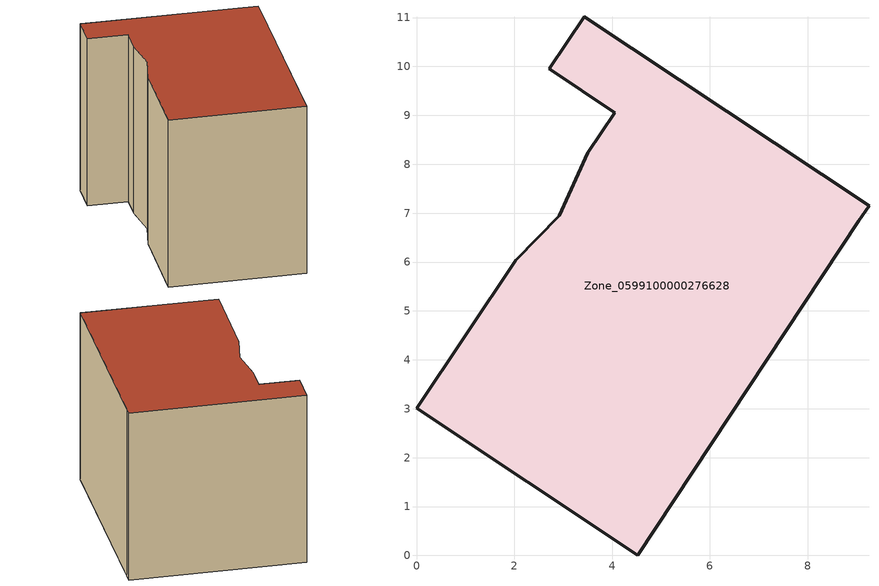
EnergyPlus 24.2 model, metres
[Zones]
Zone_0599100000276628
 floor ground (C_G): 2.92,6.95 3.5,8.23 4.05,9.05 2.72,9.95 3.43,11.02 9.25,7.15 9.05,6.85 4.53,0 0,3.01 2.03,6.04 z0
 wall outside (C_F): 9.25,7.15 3.43,11.02 2.72,9.95 4.05,9.05 3.5,8.23 2.92,6.95 2.03,6.04 0,3.01 4.53,0 9.05,6.85 9.25,7.15 z0:7.2
 roof outside (C_R): 3.5,8.23 2.92,6.95 2.03,6.04 0,3.01 4.53,0 9.05,6.85 9.25,7.15 3.43,11.02 2.72,9.95 4.05,9.05 z7.2
[BUILDING]
Pand.0599100000276628: North Axis=0; Terrain=City; Loads Convergence Tolerance Value=0.04; Temperature Convergence Tolerance Value=0.4; Solar Distribution=FullExterior; Maximum Number of Warmup Days=25; Minimum Number of Warmup Days=1
[Site:Location]
Rotterdam.The.Hague.AP_ZH_NLD Design_Conditions: Latitude=51.96; Longitude=4.45; Time Zone=1; Elevation=-4.5
[SITE:GROUNDTEMPERATURE:BUILDINGSURFACE]
18, 18, 18, 18, 18, 18, 18, 18, 18, 18, 18, 18
[MATERIAL] Thermal Absorptance=0.9; Solar Absorptance=0.7; Visible Absorptance=0.7
Name | Roughness | Thickness | Conductivity | Density | Specific Heat
G.TI.1946 | MediumSmooth | 0.15 | 1 | 540 | 1210
F.TI.1946 | Rough | 0.3 | 0.857143 | 1920 | 840
R.TI.1946 | MediumRough | 0.2 | 0.1 | 1500 | 1000
[CONSTRUCTION]
C_G: G.TI.1946
C_F: F.TI.1946
C_R: R.TI.1946
[ZONE]
Zone_0599100000276628: Type=1; Multiplier=1; Ceiling Height=Autocalculate; Volume=Autocalculate; Floor Area=autocalculate; Part of Total Floor Area=Yes
[ZONEINFILTRATION:DESIGNFLOWRATE]
Infil_Zone_0599100000276628: Zone or ZoneList or Space or SpaceList=Zone_0599100000276628; Schedule=AlwaysOn; Design Flow Rate Calculation Method=Flow/Area; Flow Rate per Floor Area=0.003; Constant Term Coefficient=1; Temperature Term Coefficient=0; Velocity Term Coefficient=0; Velocity Squared Term Coefficient=0
[HVACTEMPLATE:ZONE:IDEALLOADSAIRSYSTEM]
Zone_0599100000276628: Maximum Heating Supply Air Temperature=50; Minimum Cooling Supply Air Temperature=13; Maximum Heating Supply Air Humidity Ratio=0.0156; Minimum Cooling Supply Air Humidity Ratio=0.0077; Heating Limit=NoLimit; Cooling Limit=NoLimit; Dehumidification Control Type=ConstantSensibleHeatRatio; Cooling Sensible Heat Ratio=0.7; Dehumidification Setpoint=60; Humidification Control Type=None; Humidification Setpoint=30; Outdoor Air Method=None; Outdoor Air Flow Rate per Person=0.00944; Outdoor Air Flow Rate per Zone Floor Area=0; Outdoor Air Flow Rate per Zone=0; Demand Controlled Ventilation Type=None; Outdoor Air Economizer Type=NoEconomizer; Heat Recovery Type=None; Sensible Heat Recovery Effectiveness=0.7; Latent Heat Recovery Effectiveness=0.65
[ZONECONTROL:THERMOSTAT]
ThermostatControl_Zone_0599100000276628: Zone or ZoneList=Zone_0599100000276628; Control Type Schedule=DualSetpointControlType; Control 1=Thermostat_Zone_0599100000276628; Temperature Difference Between Cutout And Setpoint=0
[THERMOSTATSETPOINT:DUALSETPOINT]
Thermostat_Zone_0599100000276628: Heating Setpoint Temperature Schedule=HeatingSetpoint_Zone_0599100000276628; Cooling Setpoint Temperature Schedule=CoolingSetpoint_Zone_0599100000276628
[SCHEDULE:COMPACT]
HeatingSetpoint_Zone_0599100000276628: Through: 12/31, For: AllDays, Until: 24:00, 21
CoolingSetpoint_Zone_0599100000276628: Through: 12/31, For: AllDays, Until: 24:00, 24
DualSetpointControlType: Through: 12/31, For: AllDays, Until: 24:00, 4
AlwaysOn: Through: 12/31, For: AllDays, Until: 24:00, 1
